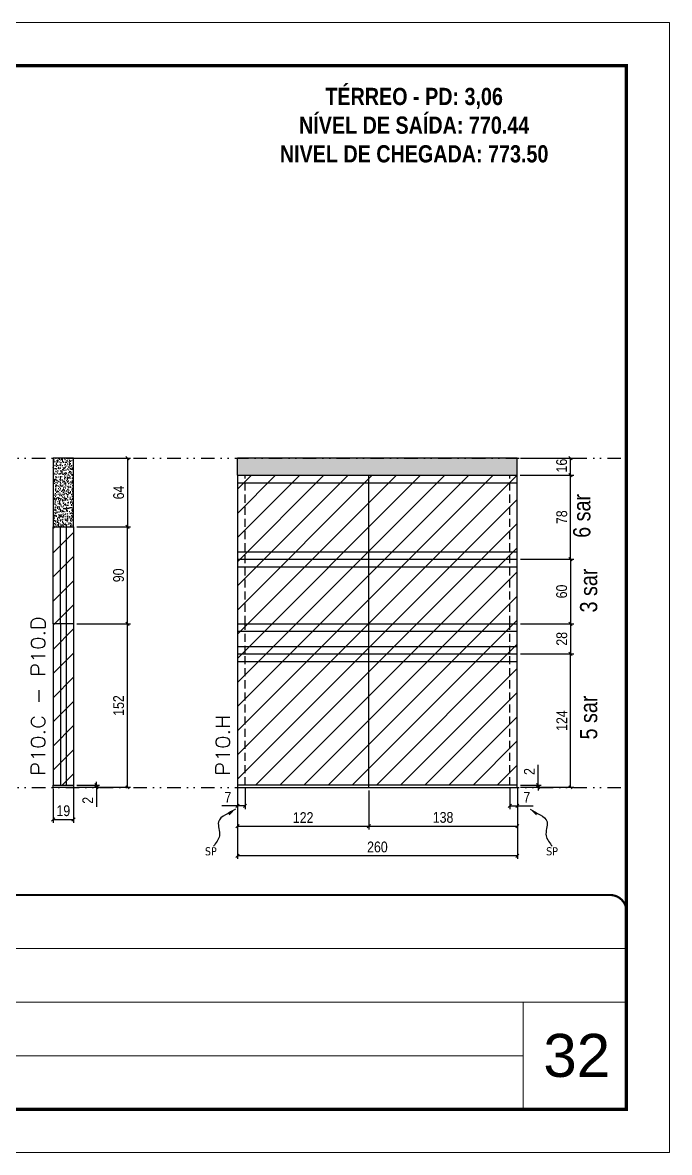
# Model space of a CAD drawing. Extents: x 14400 to 27878, y -21631 to 6985.
# Drawn here: x 20066 to 20667, y -2105 to -1055 of the extents above; entities that cross this region are included whole.
import ezdxf

# ---------------------------------------------------------------- set-up
doc = ezdxf.new("R2010")
doc.units = 0
for name, pattern in [('CONTINUO', [0]), ('DASHED', [0.75, 0.5, -0.25]), ('DIVIDE2', [0.625, 0.25, -0.125, 0, -0.125, 0, -0.125]), ('HIDDEN', [0.375, 0.25, -0.125])]:
    doc.linetypes.add(name, pattern=pattern)
for name, color, linetype, lineweight in [('CARIMBO', 255, 'Continuous', 9), ('Folhas', 255, 'Continuous', 9), ('Hachura', 251, 'Continuous', 9), ('SARRAFO DE PRESSAO', 251, 'DASHED', 9), ('Texto Seção', 7, 'Continuous', 15)]:
    doc.layers.add(name, color=color, linetype=linetype, lineweight=lineweight)
for name, color, linetype in [('COTA', 241, 'Continuous'), ('NOMENCLATURA', 7, 'Continuous'), ('Nível', 160, 'Continuous'), ('Painéis', 200, 'Continuous'), ('SARR_2.2x7', 40, 'Continuous'), ('Sarrafo de Pressão', 42, 'HIDDEN'), ('texto', 7, 'Continuous')]:
    doc.layers.add(name, color=color, linetype=linetype)
doc.styles.add('ARIAL', font='arial.ttf')
doc.styles.add('ARIAL_NARROW', font='ARIALN.TTF', dxfattribs={"height": 0.2})
doc.styles.add('COTA TECNICA', font='techl___.ttf', dxfattribs={"height": 10})
doc.styles.add('COTA TECNICA-50', font='techl___.ttf', dxfattribs={"height": 10})
doc.styles.add('REGUA-120', font='ROMANS.shx', dxfattribs={"height": 15})
doc.styles.add('ROMANC', font='techb___.ttf', dxfattribs={"height": 2.5})
doc.styles.get("Standard").update_dxf_attribs({"font": 'arial.ttf'})
doc.dimstyles.new('COTA PAINEL-50', dxfattribs={"dimtxt": 10, "dimasz": 3, "dimexe": 3, "dimexo": 3, "dimgap": 3, "dimtad": 1, "dimdec": 1, "dimzin": 12, "dimdsep": 46, "dimtxsty": 'COTA TECNICA-50', "dimblk1": 'OBLIQUE', "dimblk2": 'OBLIQUE', "dimsah": 1, "dimcen": 0.9, "dimclrd": 4, "dimclre": 4, "dimclrt": 240, "dimadec": 1, "dimazin": 3, "dimtfac": 1, "dimtdec": 1, "dimtmove": 0, "dimatfit": 3, "dimfxl": 1, "dimtolj": 1, "dimtzin": 12, "dimarcsym": 0})
doc.dimstyles.new('PAINEL', dxfattribs={"dimtxt": 10, "dimasz": 3, "dimexe": 3, "dimexo": 3, "dimgap": 3, "dimtad": 1, "dimdec": 1, "dimzin": 12, "dimdsep": 46, "dimtxsty": 'COTA TECNICA', "dimblk1": 'OBLIQUE', "dimblk2": 'OBLIQUE', "dimsah": 1, "dimcen": 0.9, "dimclrd": 4, "dimclre": 4, "dimclrt": 240, "dimadec": 1, "dimazin": 3, "dimtfac": 1, "dimtdec": 1, "dimtmove": 0, "dimatfit": 3, "dimfxl": 1, "dimtolj": 1, "dimtzin": 12, "dimarcsym": 0})
doc.dimstyles.get("Standard").update_dxf_attribs({"dimtxt": 0.18, "dimasz": 0.18, "dimexe": 0.18, "dimexo": 0.0625, "dimgap": 0.09, "dimtad": 0, "dimtih": 1, "dimtoh": 1, "dimdec": 4, "dimzin": 0, "dimdsep": 46, "dimtxsty": 'Standard', "dimcen": 0.09, "dimadec": 0, "dimazin": 0, "dimtfac": 1, "dimtdec": 4, "dimtofl": 0, "dimtmove": 0, "dimatfit": 3, "dimfxl": 1, "dimtolj": 1, "dimtzin": 0, "dimarcsym": 0})

# ---------------------------------------------------------------- blocks, each defined once
blk = doc.blocks.new('9999999999')
at = {"color": 30, "linetype": 'CONTINUO'}
for p, q in [((98564.6, 34379.6), (99584, 34379.6)), ((98564.6, 34329.8), (99488, 34329.8)), ((99584, 34329.8), (99488, 34329.8)), ((99488, 34329.8), (99488, 34230.2)), ((98564.6, 34280), (99488, 34280))]:
    blk.add_line(p, q, dxfattribs=at)
at = {"color": 30, "linetype": 'CONTINUO', "const_width": 2}
blk.add_lwpolyline([(99584, 34230.2), (99584, 34414.4, 0.414214), (99569, 34429.4), (98229, 34429.4, 0.414214), (98214, 34414.4), (98214, 34245.2, 0.414214), (98229, 34230.2), (99584, 34230.2)], format="xyb", dxfattribs=at)
at = {"layer": 'Folhas'}
blk.add_lwpolyline([(98139, 34190.2), (99624, 34190.2), (99624, 35240.2), (98139, 35240.2)], close=True, dxfattribs=at)
at = {"layer": 'Folhas', "color": 30, "const_width": 3}
blk.add_lwpolyline([(98214, 34230.2), (99584, 34230.2), (99584, 35200.2), (98214, 35200.2)], close=True, dxfattribs=at)
blk = doc.blocks.new('_Oblique')
at = {"color": 0, "linetype": 'ByBlock', "lineweight": -2}
blk.add_line((-0.5, -0.5), (0.5, 0.5), dxfattribs=at)
blk = doc.blocks.new('*D1195')
at = {"layer": 'COTA', "color": 4, "lineweight": -2, "transparency": 16777216}
for p, q in [((20094.4, -1767), (20094.4, -1798.9)), ((20113.4, -1767), (20113.4, -1798.9)), ((20094.4, -1795.9), (20113.4, -1795.9))]:
    blk.add_line(p, q, dxfattribs=at)
at = {"layer": 'Defpoints', "color": 0, "transparency": 16777216}
for p in [(20094.4, -1764), (20113.4, -1764), (20113.4, -1795.9)]:
    blk.add_point(p, dxfattribs=at)
at = {"layer": 'COTA', "color": 4, "lineweight": -2, "transparency": 16777216, "xscale": 3, "yscale": 3, "zscale": 3, "rotation": 180}
blk.add_blockref('_Oblique', (20094.4, -1795.9), dxfattribs=at)
at = {"layer": 'COTA', "color": 4, "lineweight": -2, "transparency": 16777216, "xscale": 3, "yscale": 3, "zscale": 3}
blk.add_blockref('_Oblique', (20113.4, -1795.9), dxfattribs=at)
at = {"layer": 'COTA', "color": 240, "transparency": 16777216, "insert": (20103.9, -1787.8), "char_height": 10, "attachment_point": 5, "style": 'COTA TECNICA'}
blk.add_mtext('\\A1;19', dxfattribs=at)
blk = doc.blocks.new('*D1187')
at = {"layer": 'COTA', "color": 4, "lineweight": -2, "transparency": 16777216}
for p, q in [((20134.6, -1764), (20134.6, -1761)), ((20116.4, -1764), (20137.6, -1764)), ((20116.4, -1766), (20137.6, -1766)), ((20134.6, -1764), (20134.6, -1766)), ((20134.6, -1766), (20134.6, -1784.1))]:
    blk.add_line(p, q, dxfattribs=at)
at = {"layer": 'Defpoints', "color": 0, "transparency": 16777216}
for p in [(20113.4, -1764), (20113.4, -1766), (20134.6, -1764)]:
    blk.add_point(p, dxfattribs=at)
at = {"layer": 'COTA', "color": 4, "lineweight": -2, "transparency": 16777216, "xscale": 3, "yscale": 3, "zscale": 3}
for p, rotation in [((20134.6, -1764), 270), ((20134.6, -1766), 90)]:
    blk.add_blockref('_Oblique', p, dxfattribs=dict(at, rotation=rotation))
at = {"layer": 'COTA', "color": 240, "transparency": 16777216, "insert": (20126.6, -1778.1), "char_height": 10, "attachment_point": 5, "rotation": 90, "style": 'COTA TECNICA-50'}
blk.add_mtext('\\A1;2', dxfattribs=at)
blk = doc.blocks.new('*D1196')
at = {"layer": 'COTA', "color": 4, "linetype": 'ByBlock', "lineweight": -2, "transparency": 16777216}
for p, q in [((20116.4, -1460), (20166.4, -1460)), ((20163.4, -1460), (20163.4, -1524)), ((20116.4, -1524), (20166.4, -1524))]:
    blk.add_line(p, q, dxfattribs=at)
at = {"layer": 'Defpoints', "color": 0, "linetype": 'ByBlock', "transparency": 16777216}
for p in [(20113.4, -1460), (20113.4, -1524), (20163.4, -1524)]:
    blk.add_point(p, dxfattribs=at)
at = {"layer": 'COTA', "color": 4, "linetype": 'ByBlock', "lineweight": -2, "transparency": 16777216, "xscale": 3, "yscale": 3, "zscale": 3}
for p, rotation in [((20163.4, -1460), 90), ((20163.4, -1524), 270)]:
    blk.add_blockref('_Oblique', p, dxfattribs=dict(at, rotation=rotation))
at = {"layer": 'COTA', "color": 240, "linetype": 'ByBlock', "transparency": 16777216, "insert": (20155.3, -1492), "char_height": 10, "attachment_point": 5, "rotation": 90, "style": 'COTA TECNICA'}
blk.add_mtext('\\A1;64', dxfattribs=at)
blk = doc.blocks.new('*D1188')
at = {"layer": 'COTA', "color": 4, "lineweight": -2, "transparency": 16777216}
for p, q in [((20116.4, -1614), (20166.4, -1614)), ((20163.4, -1766), (20163.4, -1614)), ((20116.4, -1766), (20166.4, -1766))]:
    blk.add_line(p, q, dxfattribs=at)
at = {"layer": 'Defpoints', "color": 0, "transparency": 16777216}
for p in [(20113.4, -1614), (20163.4, -1614), (20113.4, -1766)]:
    blk.add_point(p, dxfattribs=at)
at = {"layer": 'COTA', "color": 4, "lineweight": -2, "transparency": 16777216, "xscale": 3, "yscale": 3, "zscale": 3}
for p, rotation in [((20163.4, -1614), 90), ((20163.4, -1766), 270)]:
    blk.add_blockref('_Oblique', p, dxfattribs=dict(at, rotation=rotation))
at = {"layer": 'COTA', "color": 240, "transparency": 16777216, "insert": (20155.3, -1690), "char_height": 10, "attachment_point": 5, "rotation": 90, "style": 'COTA TECNICA-50'}
blk.add_mtext('\\A1;152', dxfattribs=at)
blk = doc.blocks.new('*D1232')
at = {"layer": 'COTA', "color": 4, "lineweight": -2, "transparency": 16777216}
for p, q in [((20116.4, -1524), (20166.4, -1524)), ((20163.4, -1614), (20163.4, -1524)), ((20116.4, -1614), (20166.4, -1614))]:
    blk.add_line(p, q, dxfattribs=at)
at = {"layer": 'Defpoints', "color": 0, "transparency": 16777216}
for p in [(20113.4, -1524), (20163.4, -1524), (20113.4, -1614)]:
    blk.add_point(p, dxfattribs=at)
at = {"layer": 'COTA', "color": 4, "lineweight": -2, "transparency": 16777216, "xscale": 3, "yscale": 3, "zscale": 3}
for p, rotation in [((20163.4, -1524), 90), ((20163.4, -1614), 270)]:
    blk.add_blockref('_Oblique', p, dxfattribs=dict(at, rotation=rotation))
at = {"layer": 'COTA', "color": 240, "transparency": 16777216, "insert": (20155.2, -1569), "char_height": 10, "attachment_point": 5, "rotation": 90, "style": 'COTA TECNICA'}
blk.add_mtext('\\A1;90', dxfattribs=at)
blk = doc.blocks.new('*D1787')
at = {"layer": 'COTA', "color": 4, "lineweight": -2, "transparency": 16777216}
for p, q in [((20265.7, -1767), (20265.7, -1832.6)), ((20525.7, -1767), (20525.7, -1832.6)), ((20525.7, -1829.6), (20265.7, -1829.6))]:
    blk.add_line(p, q, dxfattribs=at)
at = {"layer": 'Defpoints', "color": 0, "transparency": 16777216}
for p in [(20265.7, -1764), (20525.7, -1764), (20265.7, -1829.6)]:
    blk.add_point(p, dxfattribs=at)
at = {"layer": 'COTA', "color": 4, "lineweight": -2, "transparency": 16777216, "xscale": 3, "yscale": 3, "zscale": 3, "rotation": 180}
blk.add_blockref('_Oblique', (20265.7, -1829.6), dxfattribs=at)
at = {"layer": 'COTA', "color": 4, "lineweight": -2, "transparency": 16777216, "xscale": 3, "yscale": 3, "zscale": 3}
blk.add_blockref('_Oblique', (20525.7, -1829.6), dxfattribs=at)
at = {"layer": 'COTA', "color": 240, "transparency": 16777216, "insert": (20395.7, -1821.5), "char_height": 10, "attachment_point": 5, "style": 'COTA TECNICA'}
blk.add_mtext('\\A1;260', dxfattribs=at)
blk = doc.blocks.new('*D1788')
at = {"layer": 'COTA', "color": 4, "lineweight": -2, "transparency": 16777216}
for p, q in [((20518.7, -1767), (20518.7, -1786.3)), ((20525.7, -1769), (20525.7, -1786.3)), ((20518.7, -1783.3), (20525.7, -1783.3)), ((20525.7, -1783.3), (20540.4, -1783.3))]:
    blk.add_line(p, q, dxfattribs=at)
at = {"layer": 'Defpoints', "color": 0, "transparency": 16777216}
for p in [(20518.7, -1764), (20525.7, -1766), (20525.7, -1783.3)]:
    blk.add_point(p, dxfattribs=at)
at = {"layer": 'COTA', "color": 4, "lineweight": -2, "transparency": 16777216, "xscale": 3, "yscale": 3, "zscale": 3, "rotation": 180}
blk.add_blockref('_Oblique', (20518.7, -1783.3), dxfattribs=at)
at = {"layer": 'COTA', "color": 4, "lineweight": -2, "transparency": 16777216, "xscale": 3, "yscale": 3, "zscale": 3}
blk.add_blockref('_Oblique', (20525.7, -1783.3), dxfattribs=at)
at = {"layer": 'COTA', "color": 240, "transparency": 16777216, "insert": (20534.5, -1775.2), "char_height": 10, "attachment_point": 5, "style": 'COTA TECNICA-50'}
blk.add_mtext('\\A1;7', dxfattribs=at)
blk = doc.blocks.new('*D1789')
at = {"layer": 'COTA', "color": 4, "lineweight": -2, "transparency": 16777216}
for p, q in [((20265.7, -1769), (20265.7, -1786.3)), ((20272.7, -1767), (20272.7, -1786.3)), ((20265.7, -1783.3), (20251, -1783.3)), ((20272.7, -1783.3), (20265.7, -1783.3))]:
    blk.add_line(p, q, dxfattribs=at)
at = {"layer": 'Defpoints', "color": 0, "transparency": 16777216}
for p in [(20265.7, -1766), (20272.7, -1764), (20265.7, -1783.3)]:
    blk.add_point(p, dxfattribs=at)
at = {"layer": 'COTA', "color": 4, "lineweight": -2, "transparency": 16777216, "xscale": 3, "yscale": 3, "zscale": 3, "rotation": 180}
blk.add_blockref('_Oblique', (20265.7, -1783.3), dxfattribs=at)
at = {"layer": 'COTA', "color": 4, "lineweight": -2, "transparency": 16777216, "xscale": 3, "yscale": 3, "zscale": 3}
blk.add_blockref('_Oblique', (20272.7, -1783.3), dxfattribs=at)
at = {"layer": 'COTA', "color": 240, "transparency": 16777216, "insert": (20256.8, -1775.2), "char_height": 10, "attachment_point": 5, "style": 'COTA TECNICA-50'}
blk.add_mtext('\\A1;7', dxfattribs=at)
blk = doc.blocks.new('*D1790')
at = {"layer": 'COTA', "color": 4, "lineweight": -2, "transparency": 16777216}
for p, q in [((20544.9, -1764), (20544.9, -1745.2)), ((20528.7, -1764), (20547.9, -1764)), ((20528.7, -1766), (20547.9, -1766)), ((20544.9, -1766), (20544.9, -1764)), ((20544.9, -1766), (20544.9, -1769))]:
    blk.add_line(p, q, dxfattribs=at)
at = {"layer": 'Defpoints', "color": 0, "transparency": 16777216}
for p in [(20525.7, -1764), (20525.7, -1766), (20544.9, -1766)]:
    blk.add_point(p, dxfattribs=at)
at = {"layer": 'COTA', "color": 4, "lineweight": -2, "transparency": 16777216, "xscale": 3, "yscale": 3, "zscale": 3}
for p, rotation in [((20544.9, -1764), 270), ((20544.9, -1766), 90)]:
    blk.add_blockref('_Oblique', p, dxfattribs=dict(at, rotation=rotation))
at = {"layer": 'COTA', "color": 240, "transparency": 16777216, "insert": (20536.9, -1751.3), "char_height": 10, "attachment_point": 5, "rotation": 90, "style": 'COTA TECNICA-50'}
blk.add_mtext('\\A1;2', dxfattribs=at)
blk = doc.blocks.new('*D1791')
at = {"layer": 'COTA', "color": 4, "lineweight": -2, "transparency": 16777216}
for p, q in [((20528.7, -1460), (20578.1, -1460)), ((20575.1, -1476), (20575.1, -1460)), ((20528.7, -1476), (20578.1, -1476))]:
    blk.add_line(p, q, dxfattribs=at)
at = {"layer": 'Defpoints', "color": 0, "transparency": 16777216}
for p in [(20525.7, -1460), (20575.1, -1460), (20525.7, -1476)]:
    blk.add_point(p, dxfattribs=at)
at = {"layer": 'COTA', "color": 4, "lineweight": -2, "transparency": 16777216, "xscale": 3, "yscale": 3, "zscale": 3}
for p, rotation in [((20575.1, -1460), 90), ((20575.1, -1476), 270)]:
    blk.add_blockref('_Oblique', p, dxfattribs=dict(at, rotation=rotation))
at = {"layer": 'COTA', "color": 240, "transparency": 16777216, "insert": (20566.9, -1467), "char_height": 10, "attachment_point": 5, "rotation": 90, "style": 'COTA TECNICA-50'}
blk.add_mtext('\\A1;16', dxfattribs=at)
blk = doc.blocks.new('*D1792')
at = {"layer": 'COTA', "color": 4, "linetype": 'ByBlock', "lineweight": -2, "transparency": 16777216}
for p, q in [((20528.7, -1642), (20578.1, -1642)), ((20575.1, -1766), (20575.1, -1642)), ((20528.7, -1766), (20578.1, -1766))]:
    blk.add_line(p, q, dxfattribs=at)
at = {"layer": 'Defpoints', "color": 0, "linetype": 'ByBlock', "transparency": 16777216}
for p in [(20525.7, -1642), (20575.1, -1642), (20525.7, -1766)]:
    blk.add_point(p, dxfattribs=at)
at = {"layer": 'COTA', "color": 4, "linetype": 'ByBlock', "lineweight": -2, "transparency": 16777216, "xscale": 3, "yscale": 3, "zscale": 3}
for p, rotation in [((20575.1, -1642), 90), ((20575.1, -1766), 270)]:
    blk.add_blockref('_Oblique', p, dxfattribs=dict(at, rotation=rotation))
at = {"layer": 'COTA', "color": 240, "linetype": 'ByBlock', "transparency": 16777216, "insert": (20567, -1704), "char_height": 10, "attachment_point": 5, "rotation": 90, "style": 'COTA TECNICA'}
blk.add_mtext('\\A1;124', dxfattribs=at)
blk = doc.blocks.new('*D1793')
at = {"layer": 'COTA', "color": 4, "linetype": 'ByBlock', "lineweight": -2, "transparency": 16777216}
for p, q in [((20528.7, -1642), (20578.1, -1642)), ((20575.1, -1766), (20575.1, -1642)), ((20528.7, -1766), (20578.1, -1766))]:
    blk.add_line(p, q, dxfattribs=at)
at = {"layer": 'Defpoints', "color": 0, "linetype": 'ByBlock', "transparency": 16777216}
for p in [(20525.7, -1642), (20575.1, -1642), (20525.7, -1766)]:
    blk.add_point(p, dxfattribs=at)
at = {"layer": 'COTA', "color": 4, "linetype": 'ByBlock', "lineweight": -2, "transparency": 16777216, "xscale": 3, "yscale": 3, "zscale": 3}
for p, rotation in [((20575.1, -1642), 90), ((20575.1, -1766), 270)]:
    blk.add_blockref('_Oblique', p, dxfattribs=dict(at, rotation=rotation))
at = {"layer": 'COTA', "color": 240, "linetype": 'ByBlock', "transparency": 16777216, "insert": (20567, -1704), "char_height": 10, "attachment_point": 5, "rotation": 90, "style": 'COTA TECNICA'}
blk.add_mtext('\\A1;124', dxfattribs=at)
blk = doc.blocks.new('*D1794')
at = {"layer": 'COTA', "color": 4, "lineweight": -2, "transparency": 16777216}
for p, q in [((20387.7, -1769), (20387.7, -1805.2)), ((20525.7, -1769), (20525.7, -1805.2)), ((20387.7, -1802.2), (20525.7, -1802.2))]:
    blk.add_line(p, q, dxfattribs=at)
at = {"layer": 'Defpoints', "color": 0, "transparency": 16777216}
for p in [(20387.7, -1766), (20525.7, -1766), (20525.7, -1802.2)]:
    blk.add_point(p, dxfattribs=at)
at = {"layer": 'COTA', "color": 4, "lineweight": -2, "transparency": 16777216, "xscale": 3, "yscale": 3, "zscale": 3, "rotation": 180}
blk.add_blockref('_Oblique', (20387.7, -1802.2), dxfattribs=at)
at = {"layer": 'COTA', "color": 4, "lineweight": -2, "transparency": 16777216, "xscale": 3, "yscale": 3, "zscale": 3}
blk.add_blockref('_Oblique', (20525.7, -1802.2), dxfattribs=at)
at = {"layer": 'COTA', "color": 240, "transparency": 16777216, "insert": (20456.7, -1794), "char_height": 10, "attachment_point": 5, "style": 'COTA TECNICA'}
blk.add_mtext('\\A1;138', dxfattribs=at)
blk = doc.blocks.new('*D1795')
at = {"layer": 'COTA', "color": 4, "lineweight": -2, "transparency": 16777216}
for p, q in [((20265.7, -1769), (20265.7, -1805.2)), ((20387.7, -1769), (20387.7, -1805.2)), ((20265.7, -1802.2), (20387.7, -1802.2))]:
    blk.add_line(p, q, dxfattribs=at)
at = {"layer": 'Defpoints', "color": 0, "transparency": 16777216}
for p in [(20265.7, -1766), (20387.7, -1766), (20387.7, -1802.2)]:
    blk.add_point(p, dxfattribs=at)
at = {"layer": 'COTA', "color": 4, "lineweight": -2, "transparency": 16777216, "xscale": 3, "yscale": 3, "zscale": 3, "rotation": 180}
blk.add_blockref('_Oblique', (20265.7, -1802.2), dxfattribs=at)
at = {"layer": 'COTA', "color": 4, "lineweight": -2, "transparency": 16777216, "xscale": 3, "yscale": 3, "zscale": 3}
blk.add_blockref('_Oblique', (20387.7, -1802.2), dxfattribs=at)
at = {"layer": 'COTA', "color": 240, "transparency": 16777216, "insert": (20326.7, -1794.1), "char_height": 10, "attachment_point": 5, "style": 'COTA TECNICA'}
blk.add_mtext('\\A1;122', dxfattribs=at)
blk = doc.blocks.new('*D1796')
at = {"layer": 'COTA', "color": 4, "lineweight": -2, "transparency": 16777216}
for p, q in [((20528.4, -1476), (20578.1, -1476)), ((20575.1, -1554), (20575.1, -1476)), ((20528.7, -1554), (20578.1, -1554))]:
    blk.add_line(p, q, dxfattribs=at)
at = {"layer": 'Defpoints', "color": 0, "transparency": 16777216}
for p in [(20525.4, -1476), (20575.1, -1476), (20525.7, -1554)]:
    blk.add_point(p, dxfattribs=at)
at = {"layer": 'COTA', "color": 4, "lineweight": -2, "transparency": 16777216, "xscale": 3, "yscale": 3, "zscale": 3}
for p, rotation in [((20575.1, -1476), 90), ((20575.1, -1554), 270)]:
    blk.add_blockref('_Oblique', p, dxfattribs=dict(at, rotation=rotation))
at = {"layer": 'COTA', "color": 240, "transparency": 16777216, "insert": (20567, -1515), "char_height": 10, "attachment_point": 5, "rotation": 90, "style": 'COTA TECNICA'}
blk.add_mtext('\\A1;78', dxfattribs=at)
blk = doc.blocks.new('*D1797')
at = {"layer": 'COTA', "color": 4, "lineweight": -2, "transparency": 16777216}
for p, q in [((20528.7, -1614), (20578.1, -1614)), ((20575.1, -1614), (20575.1, -1642)), ((20528.7, -1642), (20578.1, -1642))]:
    blk.add_line(p, q, dxfattribs=at)
at = {"layer": 'Defpoints', "color": 0, "transparency": 16777216}
for p in [(20525.7, -1614), (20525.7, -1642), (20575.1, -1642)]:
    blk.add_point(p, dxfattribs=at)
at = {"layer": 'COTA', "color": 4, "lineweight": -2, "transparency": 16777216, "xscale": 3, "yscale": 3, "zscale": 3}
for p, rotation in [((20575.1, -1614), 90), ((20575.1, -1642), 270)]:
    blk.add_blockref('_Oblique', p, dxfattribs=dict(at, rotation=rotation))
at = {"layer": 'COTA', "color": 240, "transparency": 16777216, "insert": (20567, -1628), "char_height": 10, "attachment_point": 5, "rotation": 90, "style": 'COTA TECNICA'}
blk.add_mtext('\\A1;28', dxfattribs=at)
blk = doc.blocks.new('*D1798')
at = {"layer": 'COTA', "color": 4, "lineweight": -2, "transparency": 16777216}
for p, q in [((20528.7, -1554), (20578.1, -1554)), ((20575.1, -1554), (20575.1, -1614)), ((20528.7, -1614), (20578.1, -1614))]:
    blk.add_line(p, q, dxfattribs=at)
at = {"layer": 'Defpoints', "color": 0, "transparency": 16777216}
for p in [(20525.7, -1554), (20525.7, -1614), (20575.1, -1614)]:
    blk.add_point(p, dxfattribs=at)
at = {"layer": 'COTA', "color": 4, "lineweight": -2, "transparency": 16777216, "xscale": 3, "yscale": 3, "zscale": 3}
for p, rotation in [((20575.1, -1554), 90), ((20575.1, -1614), 270)]:
    blk.add_blockref('_Oblique', p, dxfattribs=dict(at, rotation=rotation))
at = {"layer": 'COTA', "color": 240, "transparency": 16777216, "insert": (20566.9, -1584), "char_height": 10, "attachment_point": 5, "rotation": 90, "style": 'COTA TECNICA'}
blk.add_mtext('\\A1;60', dxfattribs=at)

msp = doc.modelspace()

# ---------------------------------------------------------------- hatches: boundary and pattern name
at = {"layer": 'COTA'}
h = msp.add_hatch(dxfattribs=at)
h.set_pattern_fill('AR-CONC', color=256, scale=0.03)
h.set_pattern_definition([(50, (4526.924, 1094.575), (5.4655401, -0.4781726), [0.5715, -6.2865]), (355, (4526.924, 1094.575), (-1.0573026, 5.7317054), [0.4572, -5.0292175]), (100.451445, (4527.3795, 1094.535), (4.4082374, 5.2535326), [0.4857003, -5.3427073]), (46.1842, (4526.924, 1096.099), (8.1323712, -1.2612698), [0.85725, -9.42975]), (96.63556, (4527.602, 1095.994), (7.122124, 7.4227837), [0.7285507, -8.0140682]), (351.18415, (4526.924, 1096.099), (7.122124, 7.4227837), [0.685799, -7.543792]), (21, (4527.686, 1095.718), (4.5484317, -3.067956), [0.5715, -6.2865]), (326, (4527.686, 1095.718), (1.8540609, 5.525639), [0.4572, -5.0292]), (71.451445, (4528.065, 1095.4624), (6.4024926, 2.457683), [0.4857003, -5.3426981]), (37.5, (4526.924, 1094.5751), (0.0926581, 2.53665117), [0, -4.96824, 0, -5.1054, 0, -5.04825]), (7.5, (4526.924, 1094.575), (2.00458988, 3.00541724), [0, -2.91084, 0, -4.85394, 0, -1.92405]), (327.5, (4525.2248, 1094.5751), (4.06771786, -0.17186232), [0, -1.905, 0, -5.9436, 0, -7.8867]), (317.5, (4524.4628, 1094.575), (4.44387544, 0.7627947), [0, -2.4765, 0, -3.94716, 0, -5.6007])])
h.paths.add_polyline_path([(20113.37, -1460.02), (20094.37, -1460.02), (20094.37, -1524.04), (20113.37, -1524.04)])
at = {"layer": 'COTA', "linetype": 'ByBlock'}
h = msp.add_hatch(dxfattribs=at)
h.set_pattern_fill('AR-CONC', color=256, scale=0.03)
h.set_pattern_definition([(50, (14823.6005, -12485.458), (5.46554, -0.4781726), [0.5715, -6.2865]), (355, (14823.6005, -12485.458), (-1.0573026, 5.7317054), [0.4572, -5.0292175]), (100.451445, (14824.056, -12485.498), (4.4082374, 5.2535326), [0.4857003, -5.3427073]), (46.1842, (14823.6005, -12483.934), (8.1323712, -1.26127), [0.85725, -9.42975]), (96.63556, (14824.278, -12484.039), (7.122124, 7.4227837), [0.7285507, -8.014068]), (351.18415, (14823.6005, -12483.934), (7.122124, 7.422784), [0.685799, -7.543792]), (21, (14824.3625, -12484.315), (4.5484317, -3.067956), [0.5715, -6.2865]), (326, (14824.3625, -12484.315), (1.8540609, 5.525639), [0.4572, -5.0292]), (71.451445, (14824.7415, -12484.5706), (6.4024926, 2.457683), [0.4857003, -5.3426981]), (37.5, (14823.6005, -12485.458), (0.0926581, 2.53665117), [0, -4.96824, 0, -5.1054, 0, -5.04825]), (7.5, (14823.6005, -12485.458), (2.0045899, 3.00541724), [0, -2.91084, 0, -4.85394, 0, -1.92405]), (327.5, (14821.9012, -12485.458), (4.06771786, -0.17186232), [0, -1.905, 0, -5.9436, 0, -7.8867]), (317.5, (14821.1392, -12485.458), (4.4438754, 0.7627947), [0, -2.4765, 0, -3.94716, 0, -5.6007])])
h.paths.add_polyline_path([(20525.68, -1476.02), (20525.68, -1460.02), (20265.68, -1460.02), (20265.68, -1476.02)])
at = {"layer": 'Hachura'}
h = msp.add_hatch(dxfattribs=at)
h.set_pattern_fill('ANSI31', color=256, scale=5)
h.paths.add_polyline_path([(19481.4, -1460.02), (19359.4, -1460.02), (19359.4, -1552.02), (19481.4, -1552.02)])
h.paths.add_polyline_path([(19559.4, -1460.02), (19481.4, -1460.02), (19481.4, -1552.02), (19559.4, -1552.02)])
h.paths.add_polyline_path([(19559.4, -1552.02), (19481.4, -1552.02), (19481.4, -1642.02), (19559.4, -1642.02)])
h.paths.add_polyline_path([(19481.4, -1552.02), (19359.4, -1552.02), (19359.4, -1642.02), (19481.4, -1642.02)])
h.paths.add_polyline_path([(19481.4, -1642.02), (19359.4, -1642.02), (19359.4, -1764.02), (19481.4, -1764.02)])
h.paths.add_polyline_path([(19559.4, -1642.02), (19481.4, -1642.02), (19481.4, -1764.02), (19559.4, -1764.02)])
h.paths.add_polyline_path([(19931.53, -1642.02), (19693.53, -1642.02), (19693.53, -1764.02), (19931.53, -1764.02)])
h.paths.add_polyline_path([(19931.53, -1552.02), (19693.53, -1552.02), (19693.53, -1642.02), (19931.53, -1642.02)])
h.paths.add_polyline_path([(19931.53, -1524.02), (19908.53, -1524.02), (19908.53, -1476.02), (19693.53, -1476.02), (19693.53, -1552.02), (19931.53, -1552.02)])
h.paths.add_polyline_path([(20113.37, -1524.04), (20094.37, -1524.04), (20094.37, -1614.02), (20113.37, -1614.02)])
h.paths.add_polyline_path([(20113.37, -1614.02), (20094.37, -1614.02), (20094.37, -1764.02), (20113.37, -1764.02)])
h.paths.add_polyline_path([(20387.68, -1476.02), (20265.68, -1476.02), (20265.68, -1554.02), (20387.68, -1554.02)])
h.paths.add_polyline_path([(20525.68, -1476.02), (20387.68, -1476.02), (20387.68, -1554.02), (20525.68, -1554.02)])
h.paths.add_polyline_path([(20525.68, -1554.02), (20387.68, -1554.02), (20387.68, -1614.02), (20525.68, -1614.02)])
h.paths.add_polyline_path([(20387.68, -1554.02), (20265.68, -1554.02), (20265.68, -1614.02), (20387.68, -1614.02)])
h.paths.add_polyline_path([(20387.68, -1614.02), (20265.68, -1614.02), (20265.68, -1642.02), (20387.68, -1642.02)])
h.paths.add_polyline_path([(20525.68, -1614.02), (20387.68, -1614.02), (20387.68, -1642.02), (20525.68, -1642.02)])
h.paths.add_polyline_path([(20525.68, -1642.02), (20387.68, -1642.02), (20387.68, -1764.02), (20525.68, -1764.02)])
h.paths.add_polyline_path([(20387.68, -1642.02), (20265.68, -1642.02), (20265.68, -1764.02), (20387.68, -1764.02)])

# ---------------------------------------------------------------- linework, layer by layer
at = {"layer": 'COTA', "linetype": 'ByBlock'}
for p, q in [((20525.68, -1460.02), (20265.68, -1460.02)), ((20265.68, -1476.02), (20265.68, -1460.02)), ((20525.68, -1476.02), (20525.68, -1460.02))]:
    msp.add_line(p, q, dxfattribs=at)
msp.add_lwpolyline([(20094.37, -1524.04), (20113.37, -1524.04), (20113.37, -1460.02), (20094.37, -1460.02)], close=True, dxfattribs=at)
at = {"layer": 'Nível', "color": 4, "linetype": 'DIVIDE2', "ltscale": 50}
for p, q in [((19256.97, -1460.02), (20626.97, -1460.02)), ((19256.97, -1766.02), (20626.97, -1766.02))]:
    msp.add_line(p, q, dxfattribs=at)
at = {"layer": 'Painéis'}
for p, q in [((20265.68, -1476.02), (20265.68, -1764.02)), ((20265.68, -1476.02), (20525.68, -1476.02)), ((20387.68, -1766.02), (20387.68, -1476.02)), ((20525.68, -1764.02), (20525.68, -1476.02)), ((20094.37, -1524.04), (20113.37, -1524.04)), ((20094.37, -1614.02), (20094.37, -1524.04)), ((20113.37, -1524.04), (20113.37, -1614.02)), ((20265.68, -1554.02), (20525.68, -1554.02)), ((20094.37, -1614.02), (20094.37, -1764.02)), ((20113.37, -1614.02), (20094.37, -1614.02)), ((20113.37, -1614.02), (20094.37, -1614.02)), ((20113.37, -1614.02), (20113.37, -1764.02)), ((20265.68, -1614.02), (20525.68, -1614.02)), ((20265.68, -1642.02), (20525.68, -1642.02)), ((20094.37, -1764.02), (20113.37, -1764.02)), ((20094.37, -1764.02), (20113.37, -1764.02)), ((20094.37, -1766.02), (20094.37, -1764.02)), ((20113.37, -1766.02), (20094.37, -1766.02)), ((20113.37, -1764.02), (20113.37, -1766.02))]:
    msp.add_line(p, q, dxfattribs=at)
msp.add_lwpolyline([(20525.68, -1764.02), (20265.68, -1764.02), (20265.68, -1766.02), (20525.68, -1766.02)], close=True, dxfattribs=at)
at = {"layer": 'SARR_2.2x7'}
for p, q in [((20265.68, -1483.02), (20525.68, -1483.02)), ((20101.37, -1614.02), (20101.37, -1524.04)), ((20106.37, -1524.04), (20106.37, -1614.02)), ((20265.68, -1547.02), (20525.68, -1547.02)), ((20265.68, -1561.02), (20525.68, -1561.02)), ((20101.37, -1614.02), (20101.37, -1764.02)), ((20106.37, -1614.02), (20106.37, -1764.02)), ((20265.68, -1621.02), (20525.68, -1621.02)), ((20265.68, -1635.02), (20525.68, -1635.02)), ((20265.68, -1649.02), (20525.68, -1649.02))]:
    msp.add_line(p, q, dxfattribs=at)
at = {"layer": 'Sarrafo de Pressão', "ltscale": 30}
for p, q in [((20272.68, -1614.02), (20272.68, -1476.02)), ((20518.68, -1614.02), (20518.68, -1476.02)), ((20272.68, -1642.02), (20272.68, -1614.02)), ((20518.68, -1642.02), (20518.68, -1614.02)), ((20272.68, -1764.02), (20272.68, -1642.02)), ((20518.68, -1764.02), (20518.68, -1642.02))]:
    msp.add_line(p, q, dxfattribs=at)

# ---------------------------------------------------------------- block references
at = {"layer": 'SARRAFO DE PRESSAO', "color": 6, "linetype": 'ByBlock'}
msp.add_blockref('9999999999', (-78957.01, -36295.5), dxfattribs=at)

# ---------------------------------------------------------------- texts
at = {"layer": 'CARIMBO', "style": 'ARIAL'}
msp.add_text('32', height=40, dxfattribs=at).set_placement((20549.83, -2035.15))
at = {"layer": 'NOMENCLATURA', "style": 'ARIAL_NARROW'}
for s, p in [('6 sar', (20593.54, -1534.12)), ('3 sar', (20599.93, -1603.5)), ('5 sar', (20599.93, -1721.5))]:
    msp.add_text(s, height=16, rotation=90, dxfattribs=at).set_placement(p)
at = {"layer": 'NOMENCLATURA', "color": 2, "insert": (20429.81, -1089.24), "char_height": 16, "attachment_point": 2, "style": 'ROMANC'}
msp.add_mtext_dynamic_manual_height_columns('\\PTÉRREO - PD: 3,06\\PNÍVEL DE SAÍDA: 770.44\\PNIVEL DE CHEGADA: 773.50', width=432.3511, gutter_width=1, heights=[0], dxfattribs=at)
at = {"layer": 'texto', "color": 0, "char_height": 7.5, "attachment_point": 5}
for insert in [(20240.91, -1825.51), (20557.93, -1825.51)]:
    msp.add_mtext('{\\fTahoma|b0|i0|c0|p34;\\C4;SP}', dxfattribs=dict(at, insert=insert))
at = {"layer": 'Texto Seção', "style": 'REGUA-120', "width": 1.1}
for s, p in [('P10.C - P10.D', (20087.12, -1755.25)), ('P10.H', (20258.43, -1755.25))]:
    msp.add_text(s, height=13, rotation=90, dxfattribs=at).set_placement(p)

# ---------------------------------------------------------------- dimensions: what is measured, and where the dimension line sits
at = {"layer": 'COTA', "linetype": 'ByBlock'}
dim = msp.add_linear_dim(base=(20163.36, -1524.04), p1=(20113.37, -1460.02), p2=(20113.37, -1524.04), angle=90, dimstyle='PAINEL', dxfattribs=at)
dim.commit()
dim.dimension.update_dxf_attribs({"geometry": '*D1196', "text_midpoint": (20155.26, -1492.03)})
at = {"layer": 'COTA'}
for base, p1, p2, picture, middle in [((20575.05, -1460.02), (20525.68, -1476.02), (20525.68, -1460.02), '*D1791', (20575.05, -1467.02)), ((20544.94, -1766.02), (20525.68, -1764.02), (20525.68, -1766.02), '*D1790', (20544.94, -1751.27)), ((20134.56, -1764.02), (20113.37, -1766.02), (20113.37, -1764.02), '*D1187', (20134.56, -1778.07))]:
    dim = msp.add_linear_dim(base=base, p1=p1, p2=p2, angle=90, dimstyle='COTA PAINEL-50', dxfattribs=at)
    dim.commit()
    dim.dimension.update_dxf_attribs({"geometry": picture, "text_midpoint": middle, "dimtype": 160})
for base, p1, p2, angle, dimstyle, picture, middle in [((20575.05, -1476.02), (20525.68, -1554.02), (20525.45, -1476.02), 90, 'PAINEL', '*D1796', (20566.96, -1515.02)), ((20163.36, -1524.04), (20113.37, -1614.02), (20113.37, -1524.04), 90, 'PAINEL', '*D1232', (20155.23, -1569.03)), ((20575.05, -1614.02), (20525.68, -1554.02), (20525.68, -1614.02), 90, 'PAINEL', '*D1798', (20566.95, -1584.02)), ((20163.36, -1614.02), (20113.37, -1766.02), (20113.37, -1614.02), 90, 'COTA PAINEL-50', '*D1188', (20155.25, -1690.02)), ((20575.05, -1642.02), (20525.68, -1614.02), (20525.68, -1642.02), 90, 'PAINEL', '*D1797', (20566.96, -1628.02)), ((20265.68, -1783.26), (20272.68, -1764.02), (20265.68, -1766.02), 180, 'COTA PAINEL-50', '*D1789', (20256.82, -1775.18))]:
    dim = msp.add_linear_dim(base=base, p1=p1, p2=p2, angle=angle, dimstyle=dimstyle, dxfattribs=at)
    dim.commit()
    dim.dimension.update_dxf_attribs({"geometry": picture, "text_midpoint": middle})
at = {"layer": 'COTA', "linetype": 'ByBlock'}
for picture in ['*D1792', '*D1793']:
    dim = msp.add_aligned_dim(p1=(20525.68, -1766.02), p2=(20525.68, -1642.02), distance=-49.37, dimstyle='PAINEL', dxfattribs=at)
    dim.commit()
    dim.dimension.update_dxf_attribs({"geometry": picture, "text_midpoint": (20566.98, -1704.02)})
at = {"layer": 'COTA'}
for base, p1, p2, override, picture, middle in [((20113.37, -1795.91), (20094.37, -1764.02), (20113.37, -1764.02), {"dimarcsym": 2}, '*D1195', (20103.87, -1787.82)), ((20525.68, -1802.2), (20387.68, -1766.02), (20525.68, -1766.02), {"dimtmove": 1}, '*D1794', (20456.68, -1793.95))]:
    dim = msp.add_linear_dim(base=base, p1=p1, p2=p2, dimstyle='PAINEL', override=override, dxfattribs=at)
    dim.commit()
    dim.dimension.update_dxf_attribs({"geometry": picture, "text_midpoint": middle})
dim = msp.add_linear_dim(base=(20265.68, -1829.63), p1=(20525.68, -1764.02), p2=(20265.68, -1764.02), angle=180, dimstyle='PAINEL', override={"dimarcsym": 2}, dxfattribs=at)
dim.commit()
dim.dimension.update_dxf_attribs({"geometry": '*D1787', "text_midpoint": (20395.68, -1821.53)})
for base, p1, p2, dimstyle, picture, middle in [((20387.68, -1802.2), (20265.68, -1766.02), (20387.68, -1766.02), 'PAINEL', '*D1795', (20326.68, -1794.14)), ((20525.68, -1783.26), (20518.68, -1764.02), (20525.68, -1766.02), 'COTA PAINEL-50', '*D1788', (20534.55, -1775.18))]:
    dim = msp.add_linear_dim(base=base, p1=p1, p2=p2, dimstyle=dimstyle, dxfattribs=at)
    dim.commit()
    dim.dimension.update_dxf_attribs({"geometry": picture, "text_midpoint": middle})

# ---------------------------------------------------------------- leaders
at = {"layer": 'COTA', "path_type": 1}
for points in [[(20263.85, -1786.2), (20248.07, -1798.03), (20248.99, -1811.04), (20243.44, -1820.82)], [(20537.51, -1786.2), (20553.3, -1798.03), (20552.37, -1811.04), (20557.92, -1820.82)]]:
    msp.add_leader(points, dimstyle='Standard', override={"dimasz": 8}, dxfattribs=at)

doc.saveas('drawing.dxf')
